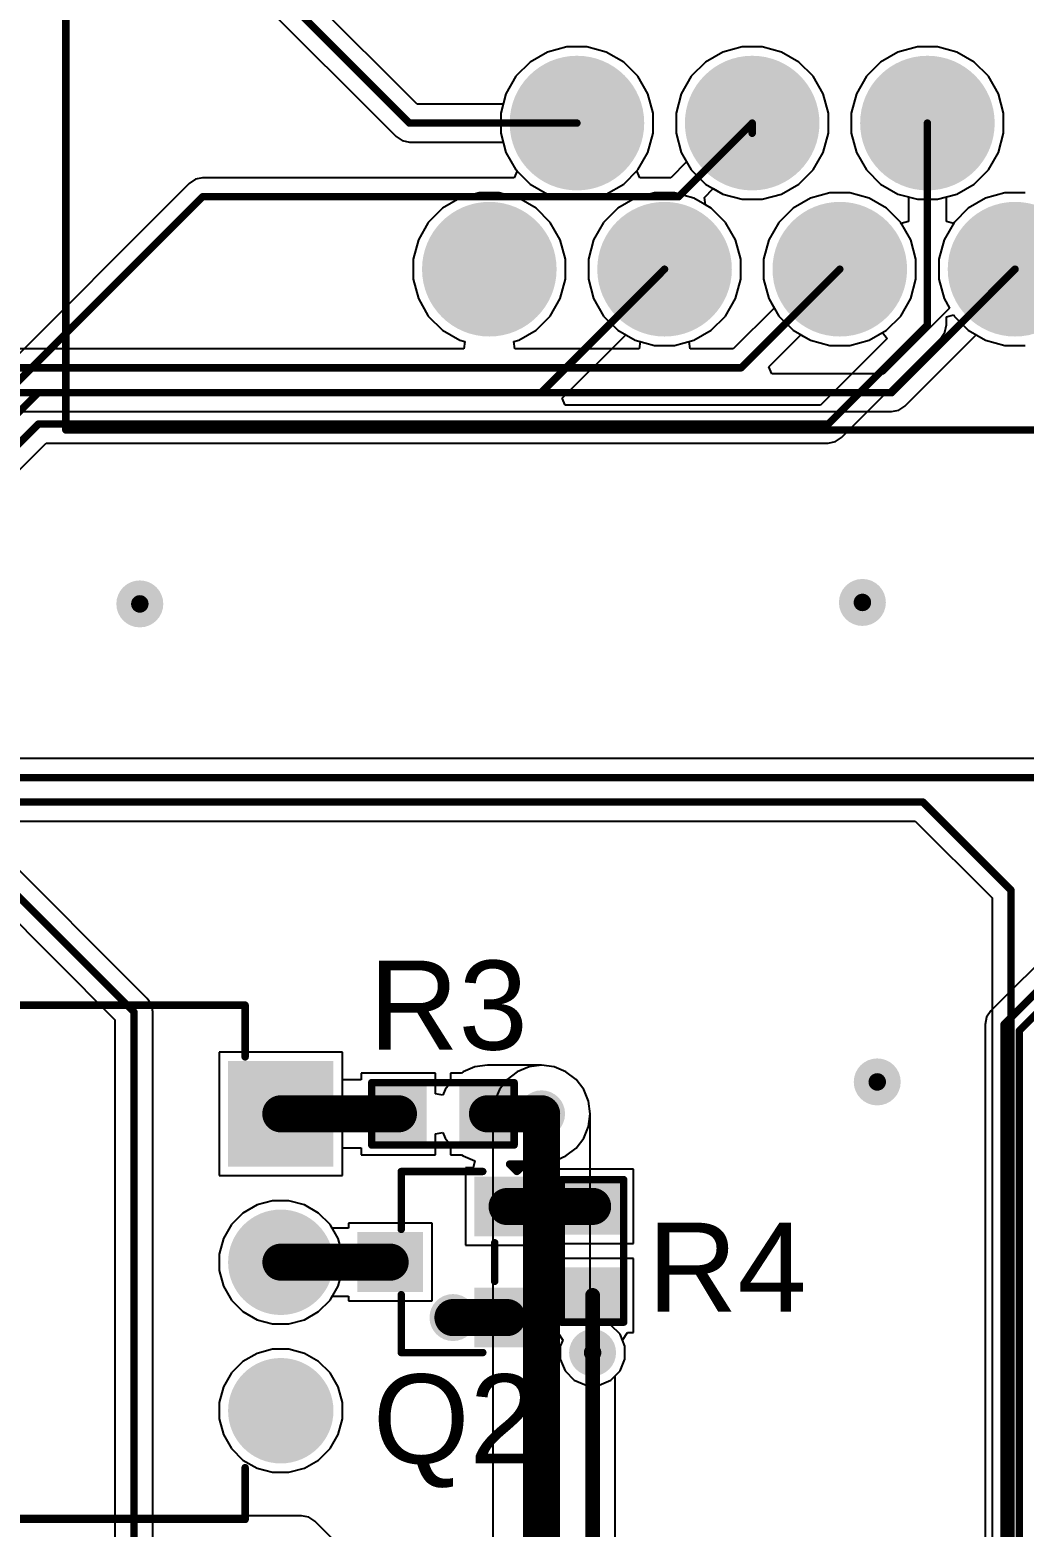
# Model space of a CAD drawing. Header units: millimetres. Extents: x 1 to 134, y -1 to 87.
# Drawn here: x 88.19 to 105.21, y 47.58 to 73.19 of the extents above; entities that cross this region are included whole.
import ezdxf

# ---------------------------------------------------------------- set-up
doc = ezdxf.new("R2010")
doc.units = ezdxf.units.MM
for name, color, linetype in [('BottomLayer', 5, 'Continuous'), ('BottomSolder', 6, 'Continuous'), ('MultiLayer', 9, 'Continuous'), ('PadHoleLayer', 156, 'Continuous'), ('TopLayer', 1, 'Continuous'), ('TopOverlay', 2, 'Continuous'), ('TopPaste', 8, 'Continuous'), ('TopSolder', 216, 'Continuous'), ('ViaHoleLayer', 16, 'Continuous')]:
    doc.layers.add(name, color=color, linetype=linetype)
doc.styles.add('Arial', font='', dxfattribs={"height": 0.2})
doc.styles.get('Arial').set_extended_font_data('Arial')

# ---------------------------------------------------------------- blocks, each defined once
blk = doc.blocks.new('6_DIP_2')
at = {"layer": 'BottomLayer'}
h = blk.add_hatch(color=5, dxfattribs=at)
edge = h.paths.add_edge_path()
edge.add_arc((-3.81, 2.54), 0.8, 0, 360)
h = blk.add_hatch(color=5, dxfattribs=at)
edge = h.paths.add_edge_path()
edge.add_arc((3.81, 2.54), 0.8, 0, 360)
h = blk.add_hatch(color=5, dxfattribs=at)
edge = h.paths.add_edge_path()
edge.add_arc((-3.81, 0), 0.8, 0, 360)
h = blk.add_hatch(color=5, dxfattribs=at)
edge = h.paths.add_edge_path()
edge.add_arc((3.81, 0), 0.8, 0, 360)
blk.add_hatch(color=5, dxfattribs=at).paths.add_polyline_path([(-4.61, -1.74), (-3.01, -1.74), (-3.01, -3.34), (-4.61, -3.34)])
h = blk.add_hatch(color=5, dxfattribs=at)
edge = h.paths.add_edge_path()
edge.add_arc((3.81, -2.54), 0.8, 0, 360)
at = {"layer": 'BottomSolder'}
h = blk.add_hatch(color=6, dxfattribs=at)
edge = h.paths.add_edge_path()
edge.add_arc((-3.81, 2.54), 0.902, 0, 360)
h = blk.add_hatch(color=6, dxfattribs=at)
edge = h.paths.add_edge_path()
edge.add_arc((3.81, 2.54), 0.902, 0, 360)
h = blk.add_hatch(color=6, dxfattribs=at)
edge = h.paths.add_edge_path()
edge.add_arc((-3.81, 0), 0.902, 0, 360)
h = blk.add_hatch(color=6, dxfattribs=at)
edge = h.paths.add_edge_path()
edge.add_arc((3.81, 0), 0.902, 0, 360)
blk.add_hatch(color=6, dxfattribs=at).paths.add_polyline_path([(-4.712, -1.638), (-2.908, -1.638), (-2.908, -3.442), (-4.712, -3.442)])
h = blk.add_hatch(color=6, dxfattribs=at)
edge = h.paths.add_edge_path()
edge.add_arc((3.81, -2.54), 0.902, 0, 360)
at = {"layer": 'MultiLayer'}
h = blk.add_hatch(color=9, dxfattribs=at)
edge = h.paths.add_edge_path()
edge.add_arc((-3.81, 2.54), 0.8, 0, 360)
h = blk.add_hatch(color=9, dxfattribs=at)
edge = h.paths.add_edge_path()
edge.add_arc((3.81, 2.54), 0.8, 0, 360)
h = blk.add_hatch(color=9, dxfattribs=at)
edge = h.paths.add_edge_path()
edge.add_arc((-3.81, 0), 0.8, 0, 360)
h = blk.add_hatch(color=9, dxfattribs=at)
edge = h.paths.add_edge_path()
edge.add_arc((3.81, 0), 0.8, 0, 360)
h = blk.add_hatch(color=9, dxfattribs=at)
edge = h.paths.add_edge_path()
edge.add_arc((3.81, -2.54), 0.8, 0, 360)
at = {"layer": 'PadHoleLayer'}
h = blk.add_hatch(color=156, dxfattribs=at)
edge = h.paths.add_edge_path()
edge.add_arc((-3.81, 2.54), 0.4, 0, 360)
h = blk.add_hatch(color=156, dxfattribs=at)
edge = h.paths.add_edge_path()
edge.add_arc((3.81, 2.54), 0.4, 0, 360)
h = blk.add_hatch(color=156, dxfattribs=at)
edge = h.paths.add_edge_path()
edge.add_arc((-3.81, 0), 0.4, 0, 360)
h = blk.add_hatch(color=156, dxfattribs=at)
edge = h.paths.add_edge_path()
edge.add_arc((3.81, 0), 0.4, 0, 360)
h = blk.add_hatch(color=156, dxfattribs=at)
edge = h.paths.add_edge_path()
edge.add_arc((-3.81, -2.54), 0.4, 0, 360)
h = blk.add_hatch(color=156, dxfattribs=at)
edge = h.paths.add_edge_path()
edge.add_arc((3.81, -2.54), 0.4, 0, 360)
at = {"layer": 'TopLayer'}
h = blk.add_hatch(color=1, dxfattribs=at)
edge = h.paths.add_edge_path()
edge.add_arc((-3.81, 2.54), 0.8, 0, 360)
h = blk.add_hatch(color=1, dxfattribs=at)
edge = h.paths.add_edge_path()
edge.add_arc((3.81, 2.54), 0.8, 0, 360)
h = blk.add_hatch(color=1, dxfattribs=at)
edge = h.paths.add_edge_path()
edge.add_arc((-3.81, 0), 0.8, 0, 360)
h = blk.add_hatch(color=1, dxfattribs=at)
edge = h.paths.add_edge_path()
edge.add_arc((3.81, 0), 0.8, 0, 360)
blk.add_hatch(color=1, dxfattribs=at).paths.add_polyline_path([(-4.61, -1.74), (-3.01, -1.74), (-3.01, -3.34), (-4.61, -3.34)])
h = blk.add_hatch(color=1, dxfattribs=at)
edge = h.paths.add_edge_path()
edge.add_arc((3.81, -2.54), 0.8, 0, 360)
at = {"layer": 'TopSolder'}
h = blk.add_hatch(color=216, dxfattribs=at)
edge = h.paths.add_edge_path()
edge.add_arc((-3.81, 2.54), 0.902, 0, 360)
h = blk.add_hatch(color=216, dxfattribs=at)
edge = h.paths.add_edge_path()
edge.add_arc((3.81, 2.54), 0.902, 0, 360)
h = blk.add_hatch(color=216, dxfattribs=at)
edge = h.paths.add_edge_path()
edge.add_arc((-3.81, 0), 0.902, 0, 360)
h = blk.add_hatch(color=216, dxfattribs=at)
edge = h.paths.add_edge_path()
edge.add_arc((3.81, 0), 0.902, 0, 360)
blk.add_hatch(color=216, dxfattribs=at).paths.add_polyline_path([(-4.712, -1.638), (-2.908, -1.638), (-2.908, -3.442), (-4.712, -3.442)])
h = blk.add_hatch(color=216, dxfattribs=at)
edge = h.paths.add_edge_path()
edge.add_arc((3.81, -2.54), 0.902, 0, 360)
at = {"layer": 'TopOverlay', "const_width": 0.127}
for points in [[(3.2, 4.4), (-3.2, 4.4)], [(-3.2, 4.4), (-3.2, 3.514)], [(3.2, 4.4), (3.2, 3.514)], [(-3.2, -3.514), (-3.2, -4.4)], [(3.2, -3.514), (3.2, -4.4)], [(3.2, -4.4), (-3.2, -4.4)]]:
    blk.add_lwpolyline(points, dxfattribs=at)
at = {"layer": 'TopOverlay', "const_width": 0.0635}
for points in [[(-3.232, 4.4, 1), (-3.168, 4.4, 1)], [(-3.232, 4.4, 1), (-3.168, 4.4, 1)], [(3.168, 4.4, 1), (3.232, 4.4, 1)], [(3.168, 4.4, 1), (3.232, 4.4, 1)], [(-3.232, 3.514, 1), (-3.168, 3.514, 1)], [(3.168, 3.514, 1), (3.232, 3.514, 1)], [(-3.232, -3.514, 1), (-3.168, -3.514, 1)], [(3.168, -3.514, 1), (3.232, -3.514, 1)], [(-3.232, -4.4, 1), (-3.168, -4.4, 1)], [(-3.232, -4.4, 1), (-3.168, -4.4, 1)], [(3.168, -4.4, 1), (3.232, -4.4, 1)], [(3.168, -4.4, 1), (3.232, -4.4, 1)]]:
    blk.add_lwpolyline(points, format="xyb", close=True, dxfattribs=at)
blk = doc.blocks.new('6437288_2_5')
at = {"layer": 'BottomLayer'}
h = blk.add_hatch(color=5, dxfattribs=at)
edge = h.paths.add_edge_path()
edge.add_arc((3, 7.25), 1.05, 0, 360)
h = blk.add_hatch(color=5, dxfattribs=at)
edge = h.paths.add_edge_path()
edge.add_arc((6, 7.25), 1.05, 0, 360)
h = blk.add_hatch(color=5, dxfattribs=at)
edge = h.paths.add_edge_path()
edge.add_arc((9, 7.25), 1.05, 0, 360)
h = blk.add_hatch(color=5, dxfattribs=at)
edge = h.paths.add_edge_path()
edge.add_arc((12, 7.25), 1.05, 0, 360)
h = blk.add_hatch(color=5, dxfattribs=at)
edge = h.paths.add_edge_path()
edge.add_arc((4.5, 4.75), 1.05, 0, 360)
h = blk.add_hatch(color=5, dxfattribs=at)
edge = h.paths.add_edge_path()
edge.add_arc((7.5, 4.75), 1.05, 0, 360)
h = blk.add_hatch(color=5, dxfattribs=at)
edge = h.paths.add_edge_path()
edge.add_arc((10.5, 4.75), 1.05, 0, 360)
at = {"layer": 'BottomSolder'}
h = blk.add_hatch(color=6, dxfattribs=at)
edge = h.paths.add_edge_path()
edge.add_arc((3, 7.25), 1.152, 0, 360)
h = blk.add_hatch(color=6, dxfattribs=at)
edge = h.paths.add_edge_path()
edge.add_arc((6, 7.25), 1.152, 0, 360)
h = blk.add_hatch(color=6, dxfattribs=at)
edge = h.paths.add_edge_path()
edge.add_arc((9, 7.25), 1.152, 0, 360)
h = blk.add_hatch(color=6, dxfattribs=at)
edge = h.paths.add_edge_path()
edge.add_arc((12, 7.25), 1.152, 0, 360)
h = blk.add_hatch(color=6, dxfattribs=at)
edge = h.paths.add_edge_path()
edge.add_arc((4.5, 4.75), 1.152, 0, 360)
h = blk.add_hatch(color=6, dxfattribs=at)
edge = h.paths.add_edge_path()
edge.add_arc((7.5, 4.75), 1.152, 0, 360)
h = blk.add_hatch(color=6, dxfattribs=at)
edge = h.paths.add_edge_path()
edge.add_arc((10.5, 4.75), 1.152, 0, 360)
at = {"layer": 'MultiLayer'}
h = blk.add_hatch(color=9, dxfattribs=at)
edge = h.paths.add_edge_path()
edge.add_arc((3, 7.25), 1.05, 0, 360)
h = blk.add_hatch(color=9, dxfattribs=at)
edge = h.paths.add_edge_path()
edge.add_arc((6, 7.25), 1.05, 0, 360)
h = blk.add_hatch(color=9, dxfattribs=at)
edge = h.paths.add_edge_path()
edge.add_arc((9, 7.25), 1.05, 0, 360)
h = blk.add_hatch(color=9, dxfattribs=at)
edge = h.paths.add_edge_path()
edge.add_arc((12, 7.25), 1.05, 0, 360)
h = blk.add_hatch(color=9, dxfattribs=at)
edge = h.paths.add_edge_path()
edge.add_arc((4.5, 4.75), 1.05, 0, 360)
h = blk.add_hatch(color=9, dxfattribs=at)
edge = h.paths.add_edge_path()
edge.add_arc((7.5, 4.75), 1.05, 0, 360)
h = blk.add_hatch(color=9, dxfattribs=at)
edge = h.paths.add_edge_path()
edge.add_arc((10.5, 4.75), 1.05, 0, 360)
at = {"layer": 'PadHoleLayer'}
h = blk.add_hatch(color=156, dxfattribs=at)
edge = h.paths.add_edge_path()
edge.add_arc((3, 7.25), 0.65, 0, 360)
h = blk.add_hatch(color=156, dxfattribs=at)
edge = h.paths.add_edge_path()
edge.add_arc((6, 7.25), 0.65, 0, 360)
h = blk.add_hatch(color=156, dxfattribs=at)
edge = h.paths.add_edge_path()
edge.add_arc((9, 7.25), 0.65, 0, 360)
h = blk.add_hatch(color=156, dxfattribs=at)
edge = h.paths.add_edge_path()
edge.add_arc((12, 7.25), 0.65, 0, 360)
h = blk.add_hatch(color=156, dxfattribs=at)
edge = h.paths.add_edge_path()
edge.add_arc((4.5, 4.75), 0.65, 0, 360)
h = blk.add_hatch(color=156, dxfattribs=at)
edge = h.paths.add_edge_path()
edge.add_arc((7.5, 4.75), 0.65, 0, 360)
h = blk.add_hatch(color=156, dxfattribs=at)
edge = h.paths.add_edge_path()
edge.add_arc((10.5, 4.75), 0.65, 0, 360)
at = {"layer": 'TopLayer'}
h = blk.add_hatch(color=1, dxfattribs=at)
edge = h.paths.add_edge_path()
edge.add_arc((3, 7.25), 1.05, 0, 360)
h = blk.add_hatch(color=1, dxfattribs=at)
edge = h.paths.add_edge_path()
edge.add_arc((6, 7.25), 1.05, 0, 360)
h = blk.add_hatch(color=1, dxfattribs=at)
edge = h.paths.add_edge_path()
edge.add_arc((9, 7.25), 1.05, 0, 360)
h = blk.add_hatch(color=1, dxfattribs=at)
edge = h.paths.add_edge_path()
edge.add_arc((12, 7.25), 1.05, 0, 360)
h = blk.add_hatch(color=1, dxfattribs=at)
edge = h.paths.add_edge_path()
edge.add_arc((4.5, 4.75), 1.05, 0, 360)
h = blk.add_hatch(color=1, dxfattribs=at)
edge = h.paths.add_edge_path()
edge.add_arc((7.5, 4.75), 1.05, 0, 360)
h = blk.add_hatch(color=1, dxfattribs=at)
edge = h.paths.add_edge_path()
edge.add_arc((10.5, 4.75), 1.05, 0, 360)
at = {"layer": 'TopSolder'}
h = blk.add_hatch(color=216, dxfattribs=at)
edge = h.paths.add_edge_path()
edge.add_arc((3, 7.25), 1.152, 0, 360)
h = blk.add_hatch(color=216, dxfattribs=at)
edge = h.paths.add_edge_path()
edge.add_arc((6, 7.25), 1.152, 0, 360)
h = blk.add_hatch(color=216, dxfattribs=at)
edge = h.paths.add_edge_path()
edge.add_arc((9, 7.25), 1.152, 0, 360)
h = blk.add_hatch(color=216, dxfattribs=at)
edge = h.paths.add_edge_path()
edge.add_arc((12, 7.25), 1.152, 0, 360)
h = blk.add_hatch(color=216, dxfattribs=at)
edge = h.paths.add_edge_path()
edge.add_arc((4.5, 4.75), 1.152, 0, 360)
h = blk.add_hatch(color=216, dxfattribs=at)
edge = h.paths.add_edge_path()
edge.add_arc((7.5, 4.75), 1.152, 0, 360)
h = blk.add_hatch(color=216, dxfattribs=at)
edge = h.paths.add_edge_path()
edge.add_arc((10.5, 4.75), 1.152, 0, 360)
at = {"layer": 'TopOverlay', "const_width": 0.127}
for points in [[(19.25, 10), (-19.25, 10)], [(19.25, 10), (19.25, -3.75)]]:
    blk.add_lwpolyline(points, dxfattribs=at)
at = {"layer": 'TopOverlay', "const_width": 0.0635}
blk.add_lwpolyline([(19.218, 10, 1), (19.282, 10, 1)], format="xyb", close=True, dxfattribs=at)
blk.add_lwpolyline([(19.218, 10, 1), (19.282, 10, 1)], format="xyb", close=True, dxfattribs=at)
blk = doc.blocks.new('R___0603_7')
at = {"layer": 'TopLayer'}
for points in [[(-1.143, -0.4445), (-1.143, 0.4445), (-0.381, 0.4445), (-0.381, -0.4445)], [(0.381, -0.4445), (0.381, 0.4445), (1.143, 0.4445), (1.143, -0.4445)]]:
    blk.add_hatch(color=1, dxfattribs=at).paths.add_polyline_path(points)
at = {"layer": 'TopPaste'}
for points in [[(-1.143, -0.4445), (-1.143, 0.4445), (-0.381, 0.4445), (-0.381, -0.4445)], [(0.381, -0.4445), (0.381, 0.4445), (1.143, 0.4445), (1.143, -0.4445)]]:
    blk.add_hatch(color=8, dxfattribs=at).paths.add_polyline_path(points)
at = {"layer": 'TopSolder'}
for points in [[(-1.2446, -0.5461), (-1.2446, 0.5461), (-0.2794, 0.5461), (-0.2794, -0.5461)], [(0.2794, -0.5461), (0.2794, 0.5461), (1.2446, 0.5461), (1.2446, -0.5461)]]:
    blk.add_hatch(color=216, dxfattribs=at).paths.add_polyline_path(points)
at = {"layer": 'TopOverlay', "const_width": 0.127}
for points in [[(-1.2192, 0.5334), (-1.2192, -0.5334)], [(-1.2192, 0.5334), (1.2192, 0.5334)], [(1.2192, 0.5334), (1.2192, -0.5334)], [(-1.2192, -0.5334), (1.2192, -0.5334)]]:
    blk.add_lwpolyline(points, dxfattribs=at)
at = {"layer": 'TopOverlay', "const_width": 0.0635}
for points in [[(-1.25095, 0.5334, 1), (-1.18745, 0.5334, 1)], [(-1.25095, 0.5334, 1), (-1.18745, 0.5334, 1)], [(1.18745, 0.5334, 1), (1.25095, 0.5334, 1)], [(1.18745, 0.5334, 1), (1.25095, 0.5334, 1)], [(-1.25095, -0.5334, 1), (-1.18745, -0.5334, 1)], [(-1.25095, -0.5334, 1), (-1.18745, -0.5334, 1)], [(1.18745, -0.5334, 1), (1.25095, -0.5334, 1)], [(1.18745, -0.5334, 1), (1.25095, -0.5334, 1)]]:
    blk.add_lwpolyline(points, format="xyb", close=True, dxfattribs=at)
blk = doc.blocks.new('R___0603_8')
at = {"layer": 'TopLayer'}
for points in [[(-0.381, 0.4445), (-0.381, -0.4445), (-1.143, -0.4445), (-1.143, 0.4445)], [(1.143, 0.4445), (1.143, -0.4445), (0.381, -0.4445), (0.381, 0.4445)]]:
    blk.add_hatch(color=1, dxfattribs=at).paths.add_polyline_path(points)
at = {"layer": 'TopPaste'}
for points in [[(-0.381, 0.4445), (-0.381, -0.4445), (-1.143, -0.4445), (-1.143, 0.4445)], [(1.143, 0.4445), (1.143, -0.4445), (0.381, -0.4445), (0.381, 0.4445)]]:
    blk.add_hatch(color=8, dxfattribs=at).paths.add_polyline_path(points)
at = {"layer": 'TopSolder'}
for points in [[(-0.2794, 0.5461), (-0.2794, -0.5461), (-1.2446, -0.5461), (-1.2446, 0.5461)], [(1.2446, 0.5461), (1.2446, -0.5461), (0.2794, -0.5461), (0.2794, 0.5461)]]:
    blk.add_hatch(color=216, dxfattribs=at).paths.add_polyline_path(points)
at = {"layer": 'TopOverlay', "const_width": 0.127}
for points in [[(-1.2192, -0.5334), (-1.2192, 0.5334)], [(-1.2192, 0.5334), (1.2192, 0.5334)], [(1.2192, -0.5334), (1.2192, 0.5334)], [(-1.2192, -0.5334), (1.2192, -0.5334)]]:
    blk.add_lwpolyline(points, dxfattribs=at)
at = {"layer": 'TopOverlay', "const_width": 0.0635}
for points in [[(-1.25095, 0.5334, 1), (-1.18745, 0.5334, 1)], [(-1.25095, 0.5334, 1), (-1.18745, 0.5334, 1)], [(1.18745, 0.5334, 1), (1.25095, 0.5334, 1)], [(1.18745, 0.5334, 1), (1.25095, 0.5334, 1)], [(-1.25095, -0.5334, 1), (-1.18745, -0.5334, 1)], [(-1.25095, -0.5334, 1), (-1.18745, -0.5334, 1)], [(1.18745, -0.5334, 1), (1.25095, -0.5334, 1)], [(1.18745, -0.5334, 1), (1.25095, -0.5334, 1)]]:
    blk.add_lwpolyline(points, format="xyb", close=True, dxfattribs=at)
blk = doc.blocks.new('SOT_23_11')
at = {"layer": 'TopLayer'}
for points in [[(-1.36, 1.46), (-0.54, 1.46), (-0.54, 0.54), (-1.36, 0.54)], [(0.54, 1.46), (1.36, 1.46), (1.36, 0.54), (0.54, 0.54)], [(-0.41, -0.54), (0.41, -0.54), (0.41, -1.46), (-0.41, -1.46)]]:
    blk.add_hatch(color=1, dxfattribs=at).paths.add_polyline_path(points)
at = {"layer": 'TopPaste'}
for points in [[(-1.36, 1.46), (-0.54, 1.46), (-0.54, 0.54), (-1.36, 0.54)], [(0.54, 1.46), (1.36, 1.46), (1.36, 0.54), (0.54, 0.54)], [(-0.41, -0.54), (0.41, -0.54), (0.41, -1.46), (-0.41, -1.46)]]:
    blk.add_hatch(color=8, dxfattribs=at).paths.add_polyline_path(points)
at = {"layer": 'TopSolder'}
for points in [[(-1.462, 1.562), (-0.438, 1.562), (-0.438, 0.438), (-1.462, 0.438)], [(0.438, 1.562), (1.462, 1.562), (1.462, 0.438), (0.438, 0.438)], [(-0.512, -0.438), (0.512, -0.438), (0.512, -1.562), (-0.512, -1.562)]]:
    blk.add_hatch(color=216, dxfattribs=at).paths.add_polyline_path(points)
at = {"layer": 'TopOverlay', "const_width": 0.127}
for points in [[(-1.676, 1.041), (-1.676, 1.295)], [(-1.549, 1.168), (-1.676, 1.295)], [(-1.676, 1.041), (-1.549, 1.168)], [(0.33, 0.787), (-0.33, 0.787)], [(-1.549, -0.813), (-1.549, 0.584)], [(1.549, -0.813), (1.549, 0.584)], [(-0.559, -0.813), (-1.549, -0.813)], [(1.549, -0.813), (0.559, -0.813)]]:
    blk.add_lwpolyline(points, dxfattribs=at)
at = {"layer": 'TopOverlay', "const_width": 0.0635}
for points in [[(-1.708, 1.295, 1), (-1.645, 1.295, 1)], [(-1.708, 1.295, 1), (-1.645, 1.295, 1)], [(-1.708, 1.041, 1), (-1.645, 1.041, 1)], [(-1.708, 1.041, 1), (-1.645, 1.041, 1)], [(-1.581, 1.168, 1), (-1.518, 1.168, 1)], [(-1.581, 1.168, 1), (-1.518, 1.168, 1)], [(-0.362, 0.787, 1), (-0.298, 0.787, 1)], [(0.298, 0.787, 1), (0.362, 0.787, 1)], [(-1.581, 0.584, 1), (-1.518, 0.584, 1)], [(1.518, 0.584, 1), (1.581, 0.584, 1)], [(-1.581, -0.813, 1), (-1.518, -0.813, 1)], [(-1.581, -0.813, 1), (-1.518, -0.813, 1)], [(-0.591, -0.813, 1), (-0.527, -0.813, 1)], [(0.527, -0.813, 1), (0.591, -0.813, 1)], [(1.518, -0.813, 1), (1.581, -0.813, 1)], [(1.518, -0.813, 1), (1.581, -0.813, 1)]]:
    blk.add_lwpolyline(points, format="xyb", close=True, dxfattribs=at)

msp = doc.modelspace()

# ---------------------------------------------------------------- hatches: boundary and pattern name
at = {"layer": 'BottomLayer'}
h = msp.add_hatch(color=5, dxfattribs=at)
edge = h.paths.add_edge_path()
edge.add_arc((90.068, 63.373), 0.3, 0, 360)
h = msp.add_hatch(color=5, dxfattribs=at)
edge = h.paths.add_edge_path()
edge.add_arc((102.438, 63.398), 0.3, 0, 360)
h = msp.add_hatch(color=5, dxfattribs=at)
edge = h.paths.add_edge_path()
edge.add_arc((102.692, 55.194), 0.3, 0, 360)
h = msp.add_hatch(color=5, dxfattribs=at)
edge = h.paths.add_edge_path()
edge.add_arc((96.946, 54.648), 0.3, 0, 360)
h = msp.add_hatch(color=5, dxfattribs=at)
edge = h.paths.add_edge_path()
edge.add_arc((95.429, 51.162), 0.3, 0, 360)
h = msp.add_hatch(color=5, dxfattribs=at)
edge = h.paths.add_edge_path()
edge.add_arc((97.819, 50.562), 0.3, 0, 360)
at = {"layer": 'BottomSolder'}
h = msp.add_hatch(color=6, dxfattribs=at)
edge = h.paths.add_edge_path()
edge.add_arc((102.438, 63.398), 0.402, 0, 360)
h = msp.add_hatch(color=6, dxfattribs=at)
edge = h.paths.add_edge_path()
edge.add_arc((90.068, 63.373), 0.402, 0, 360)
h = msp.add_hatch(color=6, dxfattribs=at)
edge = h.paths.add_edge_path()
edge.add_arc((102.692, 55.194), 0.402, 0, 360)
h = msp.add_hatch(color=6, dxfattribs=at)
edge = h.paths.add_edge_path()
edge.add_arc((96.946, 54.648), 0.402, 0, 360)
h = msp.add_hatch(color=6, dxfattribs=at)
edge = h.paths.add_edge_path()
edge.add_arc((95.429, 51.162), 0.402, 0, 360)
h = msp.add_hatch(color=6, dxfattribs=at)
edge = h.paths.add_edge_path()
edge.add_arc((97.819, 50.562), 0.402, 0, 360)
at = {"layer": 'TopLayer'}
h = msp.add_hatch(color=1, dxfattribs=at)
edge = h.paths.add_edge_path()
edge.add_arc((90.068, 63.373), 0.3, 0, 360)
h = msp.add_hatch(color=1, dxfattribs=at)
edge = h.paths.add_edge_path()
edge.add_arc((102.438, 63.398), 0.3, 0, 360)
h = msp.add_hatch(color=1, dxfattribs=at)
edge = h.paths.add_edge_path()
edge.add_arc((102.692, 55.194), 0.3, 0, 360)
h = msp.add_hatch(color=1, dxfattribs=at)
edge = h.paths.add_edge_path()
edge.add_arc((96.946, 54.648), 0.3, 0, 360)
h = msp.add_hatch(color=1, dxfattribs=at)
edge = h.paths.add_edge_path()
edge.add_arc((95.429, 51.162), 0.3, 0, 360)
h = msp.add_hatch(color=1, dxfattribs=at)
edge = h.paths.add_edge_path()
edge.add_arc((97.819, 50.562), 0.3, 0, 360)
at = {"layer": 'TopSolder'}
h = msp.add_hatch(color=216, dxfattribs=at)
edge = h.paths.add_edge_path()
edge.add_arc((102.438, 63.398), 0.402, 0, 360)
h = msp.add_hatch(color=216, dxfattribs=at)
edge = h.paths.add_edge_path()
edge.add_arc((90.068, 63.373), 0.402, 0, 360)
h = msp.add_hatch(color=216, dxfattribs=at)
edge = h.paths.add_edge_path()
edge.add_arc((102.692, 55.194), 0.402, 0, 360)
h = msp.add_hatch(color=216, dxfattribs=at)
edge = h.paths.add_edge_path()
edge.add_arc((96.946, 54.648), 0.402, 0, 360)
h = msp.add_hatch(color=216, dxfattribs=at)
edge = h.paths.add_edge_path()
edge.add_arc((95.429, 51.162), 0.402, 0, 360)
h = msp.add_hatch(color=216, dxfattribs=at)
edge = h.paths.add_edge_path()
edge.add_arc((97.819, 50.562), 0.402, 0, 360)
at = {"layer": 'ViaHoleLayer'}
h = msp.add_hatch(color=16, dxfattribs=at)
edge = h.paths.add_edge_path()
edge.add_arc((102.438, 63.398), 0.15, 0, 360)
h = msp.add_hatch(color=16, dxfattribs=at)
edge = h.paths.add_edge_path()
edge.add_arc((90.068, 63.373), 0.15, 0, 360)
h = msp.add_hatch(color=16, dxfattribs=at)
edge = h.paths.add_edge_path()
edge.add_arc((102.692, 55.194), 0.15, 0, 360)
h = msp.add_hatch(color=16, dxfattribs=at)
edge = h.paths.add_edge_path()
edge.add_arc((96.946, 54.648), 0.15, 0, 360)
h = msp.add_hatch(color=16, dxfattribs=at)
edge = h.paths.add_edge_path()
edge.add_arc((95.429, 51.162), 0.15, 0, 360)
h = msp.add_hatch(color=16, dxfattribs=at)
edge = h.paths.add_edge_path()
edge.add_arc((97.819, 50.562), 0.15, 0, 360)

# ---------------------------------------------------------------- linework, layer by layer
at = {"layer": 'BottomLayer'}
for p, q in [((97.047, 72.815), (96.75, 72.643)), ((97.379, 72.904), (97.047, 72.815)), ((97.722, 72.904), (97.379, 72.904)), ((98.054, 72.815), (97.722, 72.904)), ((98.351, 72.643), (98.054, 72.815)), ((100.047, 72.815), (99.75, 72.643)), ((100.379, 72.904), (100.047, 72.815)), ((100.722, 72.904), (100.379, 72.904)), ((101.054, 72.815), (100.722, 72.904)), ((101.351, 72.643), (101.054, 72.815)), ((103.047, 72.815), (102.75, 72.643)), ((103.379, 72.904), (103.047, 72.815)), ((103.722, 72.904), (103.379, 72.904)), ((104.054, 72.815), (103.722, 72.904)), ((104.351, 72.643), (104.054, 72.815)), ((96.75, 72.643), (96.507, 72.401)), ((98.594, 72.401), (98.351, 72.643)), ((99.75, 72.643), (99.507, 72.401)), ((101.594, 72.401), (101.351, 72.643)), ((102.75, 72.643), (102.507, 72.401)), ((104.594, 72.401), (104.351, 72.643)), ((96.507, 72.401), (96.336, 72.103)), ((98.766, 72.103), (98.594, 72.401)), ((99.507, 72.401), (99.336, 72.103)), ((101.766, 72.103), (101.594, 72.401)), ((102.507, 72.401), (102.336, 72.103)), ((104.766, 72.103), (104.594, 72.401)), ((96.336, 72.103), (96.247, 71.772)), ((98.855, 71.772), (98.766, 72.103)), ((99.336, 72.103), (99.247, 71.772)), ((101.855, 71.772), (101.766, 72.103)), ((102.336, 72.103), (102.247, 71.772)), ((104.855, 71.772), (104.766, 72.103)), ((96.247, 71.772), (96.247, 71.428)), ((98.855, 71.428), (98.855, 71.772)), ((99.247, 71.772), (99.247, 71.428)), ((101.855, 71.428), (101.855, 71.772)), ((102.247, 71.772), (102.247, 71.428)), ((104.855, 71.428), (104.855, 71.772)), ((96.247, 71.428), (96.336, 71.097)), ((98.766, 71.097), (98.855, 71.428)), ((99.247, 71.428), (99.336, 71.097)), ((101.766, 71.097), (101.855, 71.428)), ((102.247, 71.428), (102.336, 71.097)), ((104.766, 71.097), (104.855, 71.428)), ((96.336, 71.097), (96.507, 70.799)), ((98.594, 70.799), (98.766, 71.097)), ((99.336, 71.097), (99.507, 70.799)), ((101.594, 70.799), (101.766, 71.097)), ((102.336, 71.097), (102.507, 70.799)), ((104.594, 70.799), (104.766, 71.097)), ((96.507, 70.799), (96.75, 70.557)), ((98.351, 70.557), (98.594, 70.799)), ((99.507, 70.799), (99.75, 70.557)), ((101.351, 70.557), (101.594, 70.799)), ((102.507, 70.799), (102.75, 70.557)), ((104.351, 70.557), (104.594, 70.799)), ((96.75, 70.557), (97.047, 70.385)), ((98.054, 70.385), (98.351, 70.557)), ((99.75, 70.557), (100.047, 70.385)), ((101.054, 70.385), (101.351, 70.557)), ((102.75, 70.557), (103.047, 70.385)), ((104.054, 70.385), (104.351, 70.557)), ((95.547, 70.315), (95.25, 70.143)), ((95.879, 70.404), (95.547, 70.315)), ((96.222, 70.404), (95.879, 70.404)), ((96.554, 70.315), (96.222, 70.404)), ((96.851, 70.143), (96.554, 70.315)), ((97.047, 70.385), (97.379, 70.296)), ((97.379, 70.296), (97.722, 70.296)), ((97.722, 70.296), (98.054, 70.385)), ((98.547, 70.315), (98.25, 70.143)), ((98.879, 70.404), (98.547, 70.315)), ((99.222, 70.404), (98.879, 70.404)), ((99.554, 70.315), (99.222, 70.404)), ((99.851, 70.143), (99.554, 70.315)), ((100.047, 70.385), (100.379, 70.296)), ((100.379, 70.296), (100.722, 70.296)), ((100.722, 70.296), (101.054, 70.385)), ((101.547, 70.315), (101.25, 70.143)), ((101.879, 70.404), (101.547, 70.315)), ((102.222, 70.404), (101.879, 70.404)), ((102.554, 70.315), (102.222, 70.404)), ((102.851, 70.143), (102.554, 70.315)), ((103.047, 70.385), (103.379, 70.296)), ((103.379, 70.296), (103.722, 70.296)), ((103.722, 70.296), (104.054, 70.385)), ((104.547, 70.315), (104.25, 70.143)), ((104.879, 70.404), (104.547, 70.315)), ((105.222, 70.404), (104.879, 70.404)), ((95.25, 70.143), (95.007, 69.901)), ((97.094, 69.901), (96.851, 70.143)), ((98.25, 70.143), (98.007, 69.901)), ((100.094, 69.901), (99.851, 70.143)), ((101.25, 70.143), (101.007, 69.901)), ((103.094, 69.901), (102.851, 70.143)), ((104.25, 70.143), (104.007, 69.901)), ((95.007, 69.901), (94.836, 69.603)), ((97.266, 69.603), (97.094, 69.901)), ((98.007, 69.901), (97.836, 69.603)), ((100.266, 69.603), (100.094, 69.901)), ((101.007, 69.901), (100.836, 69.603)), ((103.266, 69.603), (103.094, 69.901)), ((104.007, 69.901), (103.836, 69.603)), ((94.836, 69.603), (94.747, 69.272)), ((97.355, 69.272), (97.266, 69.603)), ((97.836, 69.603), (97.747, 69.272)), ((100.355, 69.272), (100.266, 69.603)), ((100.836, 69.603), (100.747, 69.272)), ((103.355, 69.272), (103.266, 69.603)), ((103.836, 69.603), (103.747, 69.272)), ((94.747, 69.272), (94.747, 68.928)), ((97.355, 68.928), (97.355, 69.272)), ((97.747, 69.272), (97.747, 68.928)), ((100.355, 68.928), (100.355, 69.272)), ((100.747, 69.272), (100.747, 68.928)), ((103.355, 68.928), (103.355, 69.272)), ((103.747, 69.272), (103.747, 68.928)), ((94.747, 68.928), (94.836, 68.597)), ((97.266, 68.597), (97.355, 68.928)), ((97.747, 68.928), (97.836, 68.597)), ((100.266, 68.597), (100.355, 68.928)), ((100.747, 68.928), (100.836, 68.597)), ((103.266, 68.597), (103.355, 68.928)), ((103.747, 68.928), (103.836, 68.597)), ((94.836, 68.597), (95.007, 68.299)), ((97.094, 68.299), (97.266, 68.597)), ((97.836, 68.597), (98.007, 68.299)), ((100.094, 68.299), (100.266, 68.597)), ((100.929, 68.436), (100.228, 67.735)), ((100.836, 68.597), (100.929, 68.436)), ((103.929, 68.436), (102.803, 67.31)), ((103.094, 68.299), (103.266, 68.597)), ((103.836, 68.597), (103.929, 68.436)), ((95.007, 68.299), (95.25, 68.057)), ((96.851, 68.057), (97.094, 68.299)), ((98.007, 68.299), (98.25, 68.057)), ((99.851, 68.057), (100.094, 68.299)), ((102.851, 68.057), (103.094, 68.299)), ((95.25, 68.057), (95.547, 67.885)), ((95.547, 67.885), (95.632, 67.862)), ((96.47, 67.862), (96.554, 67.885)), ((96.554, 67.885), (96.851, 68.057)), ((98.25, 68.057), (98.547, 67.885)), ((98.547, 67.885), (98.632, 67.862)), ((99.47, 67.862), (99.554, 67.885)), ((99.554, 67.885), (99.851, 68.057)), ((100.836, 67.427), (101.386, 67.978)), ((101.386, 67.978), (101.547, 67.885)), ((101.547, 67.885), (101.879, 67.796)), ((102.222, 67.796), (102.554, 67.885)), ((102.554, 67.885), (102.851, 68.057)), ((103.166, 66.757), (104.386, 67.978)), ((104.386, 67.978), (104.547, 67.885)), ((104.547, 67.885), (104.879, 67.796)), ((95.615, 67.735), (87.742, 67.735)), ((95.632, 67.862), (95.615, 67.735)), ((96.487, 67.735), (96.47, 67.862)), ((98.615, 67.735), (96.487, 67.735)), ((98.632, 67.862), (98.615, 67.735)), ((99.487, 67.735), (99.47, 67.862)), ((100.228, 67.735), (99.487, 67.735)), ((101.879, 67.796), (102.222, 67.796)), ((104.879, 67.796), (105.222, 67.796)), ((100.885, 67.31), (100.836, 67.427)), ((102.803, 67.31), (100.885, 67.31)), ((87.674, 66.663), (102.937, 66.663)), ((102.937, 66.663), (103.061, 66.687)), ((103.061, 66.687), (103.166, 66.757)), ((106.225, 57.998), (104.635, 56.408)), ((104.635, 56.408), (104.565, 56.303)), ((104.565, 56.303), (104.54, 56.179)), ((104.54, 56.179), (104.54, 35.106)), ((93.535, 55.702), (91.427, 55.702)), ((91.427, 55.702), (91.427, 53.594)), ((93.535, 53.594), (93.535, 55.702)), ((96.53, 55.369), (96.357, 55.237)), ((96.731, 55.452), (96.53, 55.369)), ((96.946, 55.48), (96.731, 55.452)), ((97.162, 55.452), (96.946, 55.48)), ((97.363, 55.369), (97.162, 55.452)), ((97.535, 55.237), (97.363, 55.369)), ((96.357, 55.237), (96.225, 55.064)), ((97.667, 55.064), (97.535, 55.237)), ((96.142, 54.863), (96.114, 54.648)), ((96.225, 55.064), (96.142, 54.863)), ((97.75, 54.863), (97.667, 55.064)), ((97.779, 54.648), (97.75, 54.863)), ((96.114, 54.648), (96.114, 41.948)), ((97.779, 51.116), (97.779, 54.648)), ((91.427, 53.594), (93.535, 53.594)), ((92.074, 53.09), (91.834, 52.951)), ((92.342, 53.162), (92.074, 53.09)), ((92.62, 53.162), (92.342, 53.162)), ((92.888, 53.09), (92.62, 53.162)), ((93.128, 52.951), (92.888, 53.09)), ((91.834, 52.951), (91.638, 52.755)), ((93.325, 52.755), (93.128, 52.951)), ((91.499, 52.515), (91.427, 52.247)), ((91.638, 52.755), (91.499, 52.515)), ((93.463, 52.515), (93.325, 52.755)), ((93.535, 52.247), (93.463, 52.515)), ((91.427, 52.247), (91.427, 51.969)), ((93.535, 51.969), (93.535, 52.247)), ((91.427, 51.969), (91.499, 51.701)), ((93.463, 51.701), (93.535, 51.969)), ((91.499, 51.701), (91.638, 51.461)), ((93.325, 51.461), (93.463, 51.701)), ((91.638, 51.461), (91.834, 51.264)), ((91.834, 51.264), (92.074, 51.126)), ((92.888, 51.126), (93.128, 51.264)), ((93.128, 51.264), (93.325, 51.461)), ((92.074, 51.126), (92.342, 51.054)), ((92.342, 51.054), (92.62, 51.054)), ((92.62, 51.054), (92.888, 51.126)), ((97.93, 51.116), (97.779, 51.116)), ((98.133, 51.032), (97.93, 51.116)), ((98.289, 50.876), (98.133, 51.032)), ((98.373, 50.673), (98.289, 50.876)), ((92.074, 50.55), (91.834, 50.411)), ((92.342, 50.622), (92.074, 50.55)), ((92.62, 50.622), (92.342, 50.622)), ((92.888, 50.55), (92.62, 50.622)), ((93.128, 50.411), (92.888, 50.55)), ((98.373, 50.452), (98.373, 50.673)), ((91.638, 50.215), (91.499, 49.975)), ((91.834, 50.411), (91.638, 50.215)), ((93.325, 50.215), (93.128, 50.411)), ((93.463, 49.975), (93.325, 50.215)), ((98.208, 50.167), (98.289, 50.249)), ((98.289, 50.249), (98.373, 50.452)), ((91.499, 49.975), (91.427, 49.707)), ((93.535, 49.707), (93.463, 49.975)), ((98.208, 40.01), (98.208, 50.167)), ((91.427, 49.707), (91.427, 49.429)), ((93.535, 49.429), (93.535, 49.707)), ((91.427, 49.429), (91.499, 49.161)), ((93.463, 49.161), (93.535, 49.429)), ((91.499, 49.161), (91.638, 48.921)), ((93.325, 48.921), (93.463, 49.161)), ((91.638, 48.921), (91.834, 48.724)), ((91.834, 48.724), (92.074, 48.586)), ((92.888, 48.586), (93.128, 48.724)), ((93.128, 48.724), (93.325, 48.921)), ((92.074, 48.586), (92.342, 48.514)), ((92.342, 48.514), (92.62, 48.514)), ((92.62, 48.514), (92.888, 48.586)), ((92.837, 47.771), (82.269, 47.771)), ((92.961, 47.746), (92.837, 47.771)), ((93.066, 47.676), (92.961, 47.746)), ((94.996, 45.746), (93.066, 47.676))]:
    msp.add_line(p, q, dxfattribs=at)
for points, const_width in [([(100.362, 67.412), (102.051, 69.1)], 0.127), ([(102.937, 66.986), (105.051, 69.1)], 0.127), ([(87.608, 67.412), (100.362, 67.412)], 0.127), ([(87.674, 66.986), (102.937, 66.986)], 0.127), ([(104.864, 56.179), (106.549, 57.864)], 0.127), ([(105.125, 56.07), (106.81, 57.755)], 0.127), ([(104.864, 34.972), (104.864, 56.179)], 0.127), ([(105.125, 34.863), (105.125, 56.07)], 0.127), ([(96.946, 41.948), (96.946, 54.648)], 0.635), ([(97.819, 39.849), (97.819, 50.562)], 0.254)]:
    msp.add_lwpolyline(points, dxfattribs=dict(at, const_width=const_width))
for points, const_width in [([(102.019, 69.1, 1), (102.083, 69.1, 1)], 0.0635), ([(105.019, 69.1, 1), (105.083, 69.1, 1)], 0.0635), ([(100.331, 67.412, 1), (100.394, 67.412, 1)], 0.0635), ([(100.331, 67.412, 1), (100.394, 67.412, 1)], 0.0635), ([(102.905, 66.986, 1), (102.969, 66.986, 1)], 0.0635), ([(102.905, 66.986, 1), (102.969, 66.986, 1)], 0.0635), ([(104.832, 56.179, 1), (104.895, 56.179, 1)], 0.0635), ([(104.832, 56.179, 1), (104.895, 56.179, 1)], 0.0635), ([(105.094, 56.07, 1), (105.157, 56.07, 1)], 0.0635), ([(105.094, 56.07, 1), (105.157, 56.07, 1)], 0.0635), ([(96.787, 54.648, 1), (97.105, 54.648, 1)], 0.318), ([(97.756, 50.562, 1), (97.883, 50.562, 1)], 0.127)]:
    msp.add_lwpolyline(points, format="xyb", close=True, dxfattribs=dict(at, const_width=const_width))
at = {"layer": 'TopLayer'}
for p, q in [((85.142, 80.683), (94.454, 71.371)), ((94.817, 71.924), (93.018, 73.723)), ((97.047, 72.815), (96.75, 72.643)), ((97.379, 72.904), (97.047, 72.815)), ((97.722, 72.904), (97.379, 72.904)), ((98.054, 72.815), (97.722, 72.904)), ((98.351, 72.643), (98.054, 72.815)), ((100.047, 72.815), (99.75, 72.643)), ((100.379, 72.904), (100.047, 72.815)), ((100.722, 72.904), (100.379, 72.904)), ((101.054, 72.815), (100.722, 72.904)), ((101.351, 72.643), (101.054, 72.815)), ((103.047, 72.815), (102.75, 72.643)), ((103.379, 72.904), (103.047, 72.815)), ((103.722, 72.904), (103.379, 72.904)), ((104.054, 72.815), (103.722, 72.904)), ((104.351, 72.643), (104.054, 72.815)), ((96.75, 72.643), (96.507, 72.401)), ((98.594, 72.401), (98.351, 72.643)), ((99.75, 72.643), (99.507, 72.401)), ((101.594, 72.401), (101.351, 72.643)), ((102.75, 72.643), (102.507, 72.401)), ((104.594, 72.401), (104.351, 72.643)), ((96.507, 72.401), (96.336, 72.103)), ((98.766, 72.103), (98.594, 72.401)), ((99.507, 72.401), (99.336, 72.103)), ((101.766, 72.103), (101.594, 72.401)), ((102.507, 72.401), (102.336, 72.103)), ((104.766, 72.103), (104.594, 72.401)), ((96.336, 72.103), (96.288, 71.924)), ((98.855, 71.772), (98.766, 72.103)), ((99.336, 72.103), (99.247, 71.772)), ((101.855, 71.772), (101.766, 72.103)), ((102.336, 72.103), (102.247, 71.772)), ((104.855, 71.772), (104.766, 72.103)), ((96.288, 71.924), (94.817, 71.924)), ((98.855, 71.428), (98.855, 71.772)), ((99.247, 71.772), (99.247, 71.428)), ((101.855, 71.428), (101.855, 71.772)), ((102.247, 71.772), (102.247, 71.428)), ((104.855, 71.428), (104.855, 71.772)), ((94.454, 71.371), (94.559, 71.301)), ((94.559, 71.301), (94.683, 71.276)), ((94.683, 71.276), (96.288, 71.276)), ((96.288, 71.276), (96.336, 71.097)), ((98.766, 71.097), (98.855, 71.428)), ((99.247, 71.428), (99.336, 71.097)), ((101.766, 71.097), (101.855, 71.428)), ((102.247, 71.428), (102.336, 71.097)), ((104.766, 71.097), (104.855, 71.428)), ((96.336, 71.097), (96.507, 70.799)), ((98.594, 70.799), (98.766, 71.097)), ((99.336, 71.097), (99.429, 70.936)), ((101.594, 70.799), (101.766, 71.097)), ((102.336, 71.097), (102.507, 70.799)), ((104.594, 70.799), (104.766, 71.097)), ((96.525, 70.782), (96.477, 70.664)), ((96.507, 70.799), (96.525, 70.782)), ((98.576, 70.782), (98.594, 70.799)), ((98.625, 70.664), (98.576, 70.782)), ((99.429, 70.936), (99.157, 70.664)), ((101.351, 70.557), (101.594, 70.799)), ((102.507, 70.799), (102.75, 70.557)), ((104.351, 70.557), (104.594, 70.799)), ((90.914, 70.569), (82.208, 61.863)), ((91.019, 70.64), (90.914, 70.569)), ((91.143, 70.664), (91.019, 70.64)), ((96.477, 70.664), (91.143, 70.664)), ((99.157, 70.664), (98.625, 70.664)), ((99.735, 70.327), (99.886, 70.478)), ((99.886, 70.478), (100.047, 70.385)), ((101.054, 70.385), (101.351, 70.557)), ((102.75, 70.557), (103.047, 70.385)), ((104.054, 70.385), (104.351, 70.557)), ((99.752, 70.201), (99.735, 70.327)), ((99.851, 70.143), (99.752, 70.201)), ((100.047, 70.385), (100.379, 70.296)), ((100.379, 70.296), (100.722, 70.296)), ((100.722, 70.296), (101.054, 70.385)), ((101.547, 70.315), (101.25, 70.143)), ((101.879, 70.404), (101.547, 70.315)), ((102.222, 70.404), (101.879, 70.404)), ((102.554, 70.315), (102.222, 70.404)), ((102.851, 70.143), (102.554, 70.315)), ((103.047, 70.385), (103.227, 70.337)), ((103.227, 70.337), (103.227, 69.916)), ((103.875, 70.337), (104.054, 70.385)), ((103.875, 69.916), (103.875, 70.337)), ((104.547, 70.315), (104.25, 70.143)), ((104.879, 70.404), (104.547, 70.315)), ((105.222, 70.404), (104.879, 70.404)), ((100.094, 69.901), (99.851, 70.143)), ((101.25, 70.143), (101.007, 69.901)), ((103.094, 69.901), (102.851, 70.143)), ((104.25, 70.143), (104.007, 69.901)), ((100.266, 69.603), (100.094, 69.901)), ((101.007, 69.901), (100.836, 69.603)), ((103.104, 69.883), (103.094, 69.901)), ((103.227, 69.916), (103.104, 69.883)), ((103.997, 69.883), (103.875, 69.916)), ((104.007, 69.901), (103.997, 69.883)), ((100.355, 69.272), (100.266, 69.603)), ((100.836, 69.603), (100.747, 69.272)), ((100.355, 68.928), (100.355, 69.272)), ((100.747, 69.272), (100.747, 68.928)), ((100.266, 68.597), (100.355, 68.928)), ((100.747, 68.928), (100.836, 68.597)), ((100.094, 68.299), (100.266, 68.597)), ((100.836, 68.597), (101.007, 68.299)), ((99.851, 68.057), (100.094, 68.299)), ((101.007, 68.299), (101.25, 68.057)), ((103.85, 68.024), (103.875, 68.148)), ((103.875, 68.284), (103.997, 68.317)), ((103.875, 68.148), (103.875, 68.284)), ((103.997, 68.317), (104.007, 68.299)), ((104.007, 68.299), (104.25, 68.057)), ((97.3, 66.891), (98.386, 67.978)), ((98.386, 67.978), (98.547, 67.885)), ((98.547, 67.885), (98.879, 67.796)), ((99.222, 67.796), (99.554, 67.885)), ((99.554, 67.885), (99.851, 68.057)), ((101.25, 68.057), (101.547, 67.885)), ((101.547, 67.885), (101.879, 67.796)), ((102.861, 67.915), (101.719, 66.774)), ((102.082, 66.221), (103.78, 67.919)), ((102.222, 67.796), (102.554, 67.885)), ((102.554, 67.885), (102.783, 68.017)), ((102.783, 68.017), (102.861, 67.915)), ((103.78, 67.919), (103.85, 68.024)), ((104.25, 68.057), (104.547, 67.885)), ((104.547, 67.885), (104.879, 67.796)), ((98.879, 67.796), (99.222, 67.796)), ((101.879, 67.796), (102.222, 67.796)), ((104.879, 67.796), (105.222, 67.796)), ((97.348, 66.774), (97.3, 66.891)), ((101.719, 66.774), (97.348, 66.774)), ((85.316, 62.978), (88.465, 66.126)), ((88.465, 66.126), (101.853, 66.126)), ((101.853, 66.126), (101.977, 66.151)), ((101.977, 66.151), (102.082, 66.221)), ((109.126, 60.725), (85.463, 60.725)), ((90.196, 56.621), (87.286, 59.531)), ((87.328, 59.658), (103.341, 59.658)), ((103.341, 59.658), (104.658, 58.341)), ((86.916, 58.985), (89.643, 56.258)), ((104.658, 58.341), (104.658, 33.133)), ((90.266, 56.516), (90.196, 56.621)), ((90.291, 56.392), (90.266, 56.516)), ((90.291, 34.928), (90.291, 56.392)), ((89.643, 56.258), (89.643, 34.928)), ((93.535, 55.702), (91.427, 55.702)), ((91.427, 55.702), (91.427, 53.594)), ((93.535, 55.231), (93.535, 55.702)), ((95.13, 55.346), (93.86, 55.346)), ((93.86, 55.346), (93.86, 55.231)), ((95.13, 54.991), (95.13, 55.346)), ((95.574, 55.346), (95.384, 55.346)), ((95.384, 55.346), (95.384, 55.176)), ((95.603, 55.369), (95.574, 55.346)), ((95.804, 55.452), (95.603, 55.369)), ((96.019, 55.48), (95.804, 55.452)), ((96.946, 55.48), (96.019, 55.48)), ((97.162, 55.452), (96.946, 55.48)), ((97.363, 55.369), (97.162, 55.452)), ((97.535, 55.237), (97.363, 55.369)), ((93.86, 55.231), (93.535, 55.231)), ((95.384, 55.176), (95.298, 55.064)), ((97.667, 55.064), (97.535, 55.237)), ((95.257, 54.965), (95.13, 54.991)), ((95.298, 55.064), (95.257, 54.965)), ((97.75, 54.863), (97.667, 55.064)), ((97.779, 54.648), (97.75, 54.863)), ((97.75, 54.432), (97.779, 54.648)), ((95.13, 54.305), (95.257, 54.33)), ((95.257, 54.33), (95.298, 54.232)), ((97.667, 54.232), (97.75, 54.432)), ((93.535, 53.594), (93.535, 54.065)), ((93.535, 54.065), (93.86, 54.065)), ((93.86, 54.065), (93.86, 53.949)), ((95.13, 53.949), (95.13, 54.305)), ((95.298, 54.232), (95.384, 54.119)), ((95.384, 54.119), (95.384, 53.949)), ((97.363, 53.927), (97.535, 54.059)), ((97.535, 54.059), (97.667, 54.232)), ((93.86, 53.949), (95.13, 53.949)), ((95.384, 53.949), (95.574, 53.949)), ((95.574, 53.949), (95.603, 53.927)), ((95.603, 53.927), (95.804, 53.844)), ((95.804, 53.844), (95.773, 53.726)), ((97.178, 53.736), (97.224, 53.869)), ((97.224, 53.869), (97.363, 53.927)), ((91.427, 53.594), (93.535, 53.594)), ((95.773, 53.726), (95.642, 53.726)), ((95.642, 53.726), (95.642, 52.398)), ((97.18, 53.719), (97.178, 53.736)), ((97.195, 53.699), (97.18, 53.719)), ((98.518, 53.699), (97.195, 53.699)), ((98.518, 52.429), (98.518, 53.699)), ((92.074, 53.09), (91.834, 52.951)), ((92.342, 53.162), (92.074, 53.09)), ((92.62, 53.162), (92.342, 53.162)), ((92.888, 53.09), (92.62, 53.162)), ((93.128, 52.951), (92.888, 53.09)), ((91.834, 52.951), (91.638, 52.755)), ((93.325, 52.755), (93.128, 52.951)), ((95.07, 52.776), (93.642, 52.776)), ((93.642, 52.776), (93.642, 52.693)), ((95.07, 51.448), (95.07, 52.776)), ((91.499, 52.515), (91.427, 52.247)), ((91.638, 52.755), (91.499, 52.515)), ((93.361, 52.693), (93.325, 52.755)), ((93.642, 52.693), (93.361, 52.693)), ((95.642, 52.398), (97.07, 52.398)), ((97.07, 52.398), (97.121, 52.429)), ((97.07, 52.398), (97.07, 52.398)), ((97.121, 52.429), (98.518, 52.429)), ((91.427, 52.247), (91.427, 51.969)), ((98.518, 52.175), (97.121, 52.175)), ((97.121, 52.175), (97.121, 50.905)), ((98.518, 50.905), (98.518, 52.175)), ((91.427, 51.969), (91.499, 51.701)), ((91.499, 51.701), (91.638, 51.461)), ((93.325, 51.461), (93.363, 51.527)), ((93.363, 51.527), (93.642, 51.527)), ((93.642, 51.527), (93.642, 51.448)), ((91.638, 51.461), (91.834, 51.264)), ((91.834, 51.264), (92.074, 51.126)), ((92.888, 51.126), (93.128, 51.264)), ((93.128, 51.264), (93.325, 51.461)), ((93.642, 51.448), (95.07, 51.448)), ((92.074, 51.126), (92.342, 51.054)), ((92.342, 51.054), (92.62, 51.054)), ((92.62, 51.054), (92.888, 51.126)), ((97.121, 50.905), (97.224, 50.905)), ((97.224, 50.905), (97.309, 50.778)), ((97.309, 50.778), (97.265, 50.673)), ((98.33, 50.778), (98.414, 50.905)), ((98.373, 50.673), (98.33, 50.778)), ((98.414, 50.905), (98.518, 50.905)), ((92.074, 50.55), (91.834, 50.411)), ((92.342, 50.622), (92.074, 50.55)), ((92.62, 50.622), (92.342, 50.622)), ((92.888, 50.55), (92.62, 50.622)), ((93.128, 50.411), (92.888, 50.55)), ((97.265, 50.673), (97.265, 50.452)), ((98.373, 50.452), (98.373, 50.673)), ((91.638, 50.215), (91.499, 49.975)), ((91.834, 50.411), (91.638, 50.215)), ((93.325, 50.215), (93.128, 50.411)), ((93.463, 49.975), (93.325, 50.215)), ((97.265, 50.452), (97.35, 50.249)), ((97.35, 50.249), (97.506, 50.093)), ((98.133, 50.093), (98.289, 50.249)), ((98.289, 50.249), (98.373, 50.452)), ((91.499, 49.975), (91.427, 49.707)), ((93.535, 49.707), (93.463, 49.975)), ((97.506, 50.093), (97.709, 50.008)), ((97.709, 50.008), (97.93, 50.008)), ((97.93, 50.008), (98.133, 50.093)), ((91.427, 49.707), (91.427, 49.429)), ((93.535, 49.429), (93.535, 49.707)), ((91.427, 49.429), (91.499, 49.161)), ((93.463, 49.161), (93.535, 49.429)), ((91.499, 49.161), (91.638, 48.921)), ((93.325, 48.921), (93.463, 49.161)), ((91.638, 48.921), (91.834, 48.724)), ((91.834, 48.724), (92.074, 48.586)), ((92.888, 48.586), (93.128, 48.724)), ((93.128, 48.724), (93.325, 48.921)), ((92.074, 48.586), (92.342, 48.514)), ((92.342, 48.514), (92.62, 48.514)), ((92.62, 48.514), (92.888, 48.586))]:
    msp.add_line(p, q, dxfattribs=at)
for points, const_width in [([(85.276, 81.007), (94.683, 71.6)], 0.127), ([(94.683, 71.6), (97.551, 71.6)], 0.127), ([(99.291, 70.34), (100.551, 71.6)], 0.127), ([(100.551, 71.426), (100.551, 71.6)], 0.127), ([(103.551, 68.148), (103.551, 71.6)], 0.127), ([(82.437, 61.634), (91.143, 70.34)], 0.127), ([(91.143, 70.34), (99.291, 70.34)], 0.127), ([(96.937, 66.986), (99.051, 69.1)], 0.127), ([(101.853, 66.45), (103.551, 68.148)], 0.127), ([(83.761, 62.419), (88.328, 66.986)], 0.127), ([(88.328, 66.986), (96.937, 66.986)], 0.127), ([(84.992, 63.112), (88.331, 66.45)], 0.127), ([(88.331, 66.45), (101.853, 66.45)], 0.127), ([(64.751, 60.401), (109.126, 60.401)], 0.127), ([(66.872, 59.982), (103.475, 59.982)], 0.127), ([(103.475, 59.982), (104.982, 58.475)], 0.127), ([(87.05, 59.309), (89.967, 56.392)], 0.127), ([(104.982, 32.999), (104.982, 58.475)], 0.127), ([(89.967, 34.468), (89.967, 56.392)], 0.127), ([(92.481, 54.648), (94.495, 54.648)], 0.635), ([(96.019, 54.648), (96.946, 54.648)], 0.635), ([(96.356, 53.062), (96.406, 53.062)], 0.635), ([(96.406, 53.062), (97.819, 53.064)], 0.635), ([(92.483, 52.11), (94.354, 52.11)], 0.635), ([(92.481, 52.108), (92.483, 52.11)], 0.508), ([(94.354, 52.11), (94.356, 52.112)], 0.508), ([(97.819, 50.562), (97.819, 51.54)], 0.254), ([(95.429, 51.162), (96.356, 51.162)], 0.635)]:
    msp.add_lwpolyline(points, dxfattribs=dict(at, const_width=const_width))
for points, const_width in [([(94.651, 71.6, 1), (94.715, 71.6, 1)], 0.0635), ([(94.651, 71.6, 1), (94.715, 71.6, 1)], 0.0635), ([(97.519, 71.6, 1), (97.583, 71.6, 1)], 0.0635), ([(100.519, 71.6, 1), (100.583, 71.6, 1)], 0.0635), ([(100.519, 71.6, 1), (100.583, 71.6, 1)], 0.0635), ([(100.519, 71.426, 1), (100.583, 71.426, 1)], 0.0635), ([(103.519, 71.6, 1), (103.583, 71.6, 1)], 0.0635), ([(91.112, 70.34, 1), (91.175, 70.34, 1)], 0.0635), ([(91.112, 70.34, 1), (91.175, 70.34, 1)], 0.0635), ([(99.26, 70.34, 1), (99.323, 70.34, 1)], 0.0635), ([(99.26, 70.34, 1), (99.323, 70.34, 1)], 0.0635), ([(99.019, 69.1, 1), (99.083, 69.1, 1)], 0.0635), ([(103.519, 68.148, 1), (103.583, 68.148, 1)], 0.0635), ([(103.519, 68.148, 1), (103.583, 68.148, 1)], 0.0635), ([(88.296, 66.986, 1), (88.36, 66.986, 1)], 0.0635), ([(88.296, 66.986, 1), (88.36, 66.986, 1)], 0.0635), ([(96.905, 66.986, 1), (96.969, 66.986, 1)], 0.0635), ([(96.905, 66.986, 1), (96.969, 66.986, 1)], 0.0635), ([(88.299, 66.45, 1), (88.362, 66.45, 1)], 0.0635), ([(88.299, 66.45, 1), (88.362, 66.45, 1)], 0.0635), ([(101.822, 66.45, 1), (101.885, 66.45, 1)], 0.0635), ([(101.822, 66.45, 1), (101.885, 66.45, 1)], 0.0635), ([(103.443, 59.982, 1), (103.507, 59.982, 1)], 0.0635), ([(103.443, 59.982, 1), (103.507, 59.982, 1)], 0.0635), ([(104.95, 58.475, 1), (105.014, 58.475, 1)], 0.0635), ([(104.95, 58.475, 1), (105.014, 58.475, 1)], 0.0635), ([(89.935, 56.392, 1), (89.999, 56.392, 1)], 0.0635), ([(89.935, 56.392, 1), (89.999, 56.392, 1)], 0.0635), ([(92.323, 54.648, 1), (92.64, 54.648, 1)], 0.318), ([(94.337, 54.648, 1), (94.654, 54.648, 1)], 0.318), ([(95.861, 54.648, 1), (96.178, 54.648, 1)], 0.318), ([(96.787, 54.648, 1), (97.105, 54.648, 1)], 0.318), ([(96.197, 53.062, 1), (96.514, 53.062, 1)], 0.318), ([(96.247, 53.062, 1), (96.564, 53.062, 1)], 0.318), ([(96.247, 53.062, 1), (96.564, 53.062, 1)], 0.318), ([(97.661, 53.064, 1), (97.978, 53.064, 1)], 0.318), ([(92.325, 52.11, 1), (92.642, 52.11, 1)], 0.318), ([(92.354, 52.108, 1), (92.608, 52.108, 1)], 0.254), ([(92.356, 52.11, 1), (92.61, 52.11, 1)], 0.254), ([(94.195, 52.11, 1), (94.512, 52.11, 1)], 0.318), ([(94.227, 52.11, 1), (94.481, 52.11, 1)], 0.254), ([(94.229, 52.112, 1), (94.483, 52.112, 1)], 0.254), ([(97.756, 51.54, 1), (97.883, 51.54, 1)], 0.127), ([(95.27, 51.162, 1), (95.587, 51.162, 1)], 0.318), ([(96.197, 51.162, 1), (96.514, 51.162, 1)], 0.318), ([(97.756, 50.562, 1), (97.883, 50.562, 1)], 0.127)]:
    msp.add_lwpolyline(points, format="xyb", close=True, dxfattribs=dict(at, const_width=const_width))

# ---------------------------------------------------------------- block references
for name, p, rotation in [('6437288_2_5', (108.051, 76.35), 180), ('6_DIP_2', (88.671, 52.108), 180), ('SOT_23_11', (95.356, 52.112), 270), ('R___0603_7', (97.819, 52.302), 90)]:
    msp.add_blockref(name, p, dxfattribs=dict(rotation=rotation))
msp.add_blockref('R___0603_8', (95.257, 54.648))

# ---------------------------------------------------------------- texts
at = {"layer": 'TopOverlay', "style": 'Arial'}
for s, p in [('R3', (93.988, 55.746)), ('R4', (98.76, 51.261)), ('Q2', (94.057, 48.667))]:
    msp.add_text(s, height=1.524, dxfattribs=at).set_placement(p)

doc.saveas('drawing.dxf')
